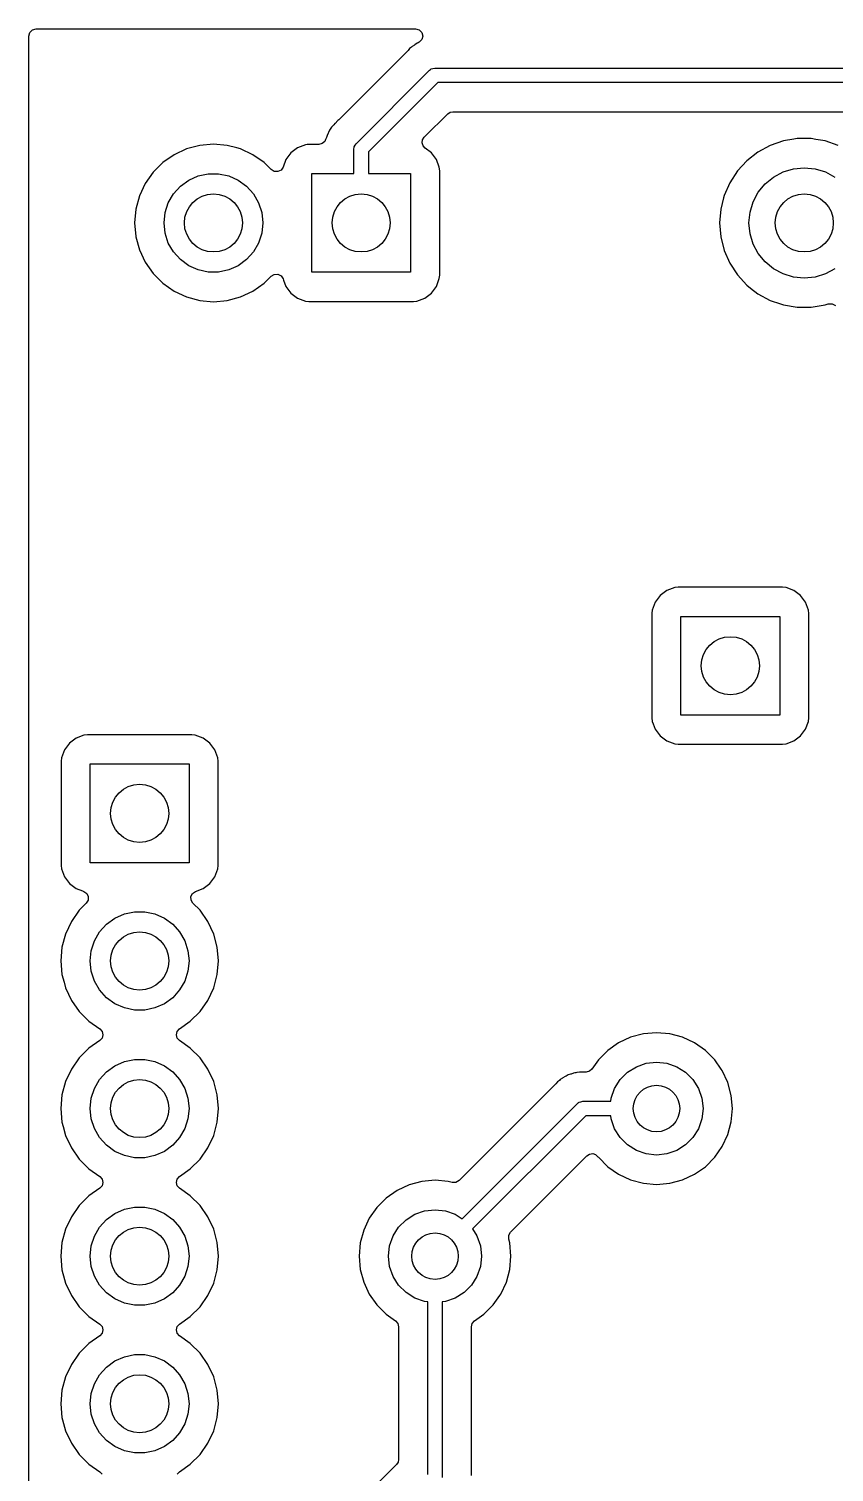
# Model space of a CAD drawing. Extents: x 26.2 to 76.2, y -84.5 to -34.5.
# Drawn here: x 26.2 to 40.05, y -59.29 to -34.46 of the extents above; entities that cross this region are included whole.
import ezdxf

# ---------------------------------------------------------------- set-up
doc = ezdxf.new("R2010")
doc.units = 0
doc.layers.add('BLACK', color=7, linetype='CONTINUOUS')

msp = doc.modelspace()

# ---------------------------------------------------------------- linework, layer by layer
at = {"layer": 'BLACK', "linetype": 'CONTINUOUS'}
for p, q in [((26.2005, -34.5795), (26.2171, -34.5175)), ((26.2171, -34.5175), (26.2625, -34.4721)), ((26.2625, -34.4721), (26.3245, -34.4555)), ((26.3245, -34.4555), (32.8498, -34.4555)), ((32.8498, -34.4555), (32.9116, -34.472)), ((32.9116, -34.472), (32.957, -34.5171)), ((32.957, -34.5171), (32.9738, -34.5788)), ((26.2005, -46.3129), (26.2005, -34.5795)), ((32.7936, -34.7568), (32.7794, -34.771)), ((32.8312, -34.7346), (32.7936, -34.7568)), ((32.8409, -34.7282), (32.8312, -34.7346)), ((32.8763, -34.7025), (32.8409, -34.7282)), ((32.8949, -34.6951), (32.8763, -34.7025)), ((32.9123, -34.6866), (32.8949, -34.6951)), ((32.9129, -34.6863), (32.9123, -34.6866)), ((32.9577, -34.6407), (32.9129, -34.6863)), ((32.9738, -34.5788), (32.9577, -34.6407)), ((32.7127, -34.8377), (31.5312, -36.0192)), ((32.7206, -34.8291), (32.7127, -34.8377)), ((32.7484, -34.7954), (32.7206, -34.8291)), ((32.7646, -34.7836), (32.7484, -34.7954)), ((32.7794, -34.771), (32.7646, -34.7836)), ((31.8266, -36.4316), (33.0916, -35.1666)), ((33.0916, -35.1666), (33.1095, -35.1532)), ((33.1095, -35.1532), (33.1124, -35.1498)), ((33.1124, -35.1498), (33.115, -35.1491)), ((33.115, -35.1491), (33.1201, -35.1453)), ((33.1201, -35.1453), (33.1503, -35.1387)), ((33.1503, -35.1387), (33.18, -35.13)), ((33.18, -35.13), (42.075, -35.13)), ((33.2318, -35.38), (32.04, -36.5718)), ((42.0232, -35.38), (33.2318, -35.38)), ((33.0123, -36.3073), (33.4028, -35.9168)), ((33.4028, -35.9168), (33.443, -35.8899)), ((33.443, -35.8899), (33.4905, -35.8805)), ((33.4905, -35.8805), (41.7645, -35.8805)), ((31.3498, -36.2496), (31.3288, -36.2879)), ((31.355, -36.2392), (31.3498, -36.2496)), ((31.3723, -36.1991), (31.355, -36.2392)), ((31.3846, -36.1832), (31.3723, -36.1991)), ((31.3953, -36.167), (31.3846, -36.1832)), ((31.4049, -36.1494), (31.3953, -36.167)), ((31.4348, -36.1176), (31.4049, -36.1494)), ((31.4424, -36.1087), (31.4348, -36.1176)), ((31.4449, -36.1055), (31.4424, -36.1087)), ((31.4644, -36.086), (31.4449, -36.1055)), ((31.4671, -36.0832), (31.4644, -36.086)), ((31.5151, -36.0321), (31.4671, -36.0832)), ((31.5312, -36.0192), (31.5151, -36.0321)), ((29.1396, -36.4599), (28.9113, -36.5211)), ((29.375, -36.4393), (29.1396, -36.4599)), ((29.6104, -36.4599), (29.375, -36.4393)), ((29.7775, -36.5047), (29.6104, -36.4599)), ((29.8387, -36.5211), (29.7775, -36.5047)), ((30.8227, -36.5012), (30.7075, -36.5875)), ((30.9575, -36.4509), (30.8227, -36.5012)), ((30.9873, -36.4477), (30.9575, -36.4509)), ((31.0171, -36.4445), (30.9873, -36.4477)), ((31.1878, -36.4445), (31.0171, -36.4445)), ((31.244, -36.431), (31.1878, -36.4445)), ((31.2881, -36.3934), (31.244, -36.431)), ((31.3027, -36.3582), (31.2881, -36.3934)), ((31.3033, -36.3585), (31.3027, -36.3582)), ((31.3175, -36.3257), (31.3033, -36.3585)), ((31.3238, -36.3073), (31.3175, -36.3257)), ((31.3288, -36.2879), (31.3238, -36.3073)), ((31.79, -36.52), (31.7932, -36.4979)), ((31.7929, -36.4934), (31.7942, -36.491)), ((31.7932, -36.4979), (31.7929, -36.4934)), ((31.7942, -36.491), (31.7951, -36.4848)), ((31.7951, -36.4848), (31.8118, -36.4588)), ((31.8118, -36.4588), (31.8266, -36.4316)), ((32.9645, -36.4157), (32.972, -36.3635)), ((32.9793, -36.4662), (32.9645, -36.4157)), ((32.972, -36.3635), (33.0005, -36.3191)), ((33.0138, -36.5061), (32.9793, -36.4662)), ((33.0005, -36.3191), (33.0123, -36.3073)), ((33.1225, -36.5875), (33.0138, -36.5061)), ((38.9503, -36.4621), (38.7389, -36.5765)), ((39.1777, -36.3841), (38.9503, -36.4621)), ((39.3555, -36.3544), (39.1777, -36.3841)), ((39.4148, -36.3445), (39.3555, -36.3544)), ((39.6552, -36.3445), (39.4148, -36.3445)), ((39.7342, -36.3577), (39.6552, -36.3445)), ((39.8923, -36.3841), (39.7342, -36.3577)), ((40.1197, -36.4621), (39.8923, -36.3841)), ((28.5036, -36.7565), (28.3365, -36.9236)), ((28.6972, -36.621), (28.5036, -36.7565)), ((28.9113, -36.5211), (28.6972, -36.621)), ((30.0528, -36.621), (29.8387, -36.5211)), ((30.2464, -36.7565), (30.0528, -36.621)), ((30.3683, -36.8784), (30.2464, -36.7565)), ((30.2464, -36.7565), (30.2464, -36.7565)), ((30.6212, -36.7027), (30.5722, -36.8341)), ((30.7075, -36.5875), (30.6212, -36.7027)), ((31.79, -36.945), (31.79, -36.52)), ((32.04, -36.5718), (32.04, -36.945)), ((33.2088, -36.7027), (33.1225, -36.5875)), ((33.2591, -36.8375), (33.2088, -36.7027)), ((38.5492, -36.7242), (38.3864, -36.901)), ((38.7389, -36.5765), (38.5492, -36.7242)), ((38.5492, -36.7242), (38.5492, -36.7242)), ((38.5492, -36.7242), (38.5492, -36.7242)), ((28.3365, -36.9236), (28.201, -37.1172)), ((28.95, -37.0589), (29.1123, -36.9866)), ((29.1123, -36.9866), (29.2862, -36.9497)), ((29.2862, -36.9497), (29.4638, -36.9497)), ((29.4638, -36.9497), (29.6377, -36.9866)), ((29.6377, -36.9866), (29.8, -37.0589)), ((30.4211, -36.9097), (30.3683, -36.8784)), ((30.4824, -36.9119), (30.4211, -36.9097)), ((30.5372, -36.8845), (30.4824, -36.9119)), ((30.5722, -36.8341), (30.5372, -36.8845)), ((31.065, -38.645), (31.065, -36.945)), ((31.065, -36.945), (31.79, -36.945)), ((32.04, -36.945), (32.765, -36.945)), ((32.765, -36.945), (32.765, -38.645)), ((33.2655, -36.8971), (33.2591, -36.8375)), ((33.2655, -38.6929), (33.2655, -36.8971)), ((38.3864, -36.901), (38.255, -37.1023)), ((38.8632, -37.1232), (39.0072, -37.0051)), ((39.0072, -37.0051), (39.1715, -36.9173)), ((39.1715, -36.9173), (39.3497, -36.8633)), ((39.3497, -36.8633), (39.535, -36.845)), ((39.535, -36.845), (39.7203, -36.8633)), ((39.7203, -36.8633), (39.8985, -36.9173)), ((39.8985, -36.9173), (40.0628, -37.0051)), ((28.201, -37.1172), (28.1011, -37.3313)), ((28.6873, -37.2954), (28.8062, -37.1633)), ((28.8062, -37.1633), (28.95, -37.0589)), ((29.8, -37.0589), (29.9438, -37.1633)), ((29.9438, -37.1633), (30.0627, -37.2954)), ((38.255, -37.1023), (38.1584, -37.3224)), ((38.7451, -37.2672), (38.8632, -37.1232)), ((28.1011, -37.3313), (28.0399, -37.5596)), ((28.5436, -37.6183), (28.5985, -37.4493)), ((28.5985, -37.4493), (28.6873, -37.2954)), ((30.0627, -37.2954), (30.1515, -37.4493)), ((30.1515, -37.4493), (30.2064, -37.6183)), ((38.1474, -37.3657), (38.0994, -37.5554)), ((38.1584, -37.3224), (38.1474, -37.3657)), ((38.6033, -37.6097), (38.6573, -37.4315)), ((38.6573, -37.4315), (38.7451, -37.2672)), ((28.0399, -37.5596), (28.0193, -37.795)), ((28.525, -37.795), (28.5436, -37.6183)), ((30.2064, -37.6183), (30.225, -37.795)), ((38.0994, -37.5554), (38.0795, -37.795)), ((38.585, -37.795), (38.6033, -37.6097)), ((28.0193, -37.795), (28.0399, -38.0304)), ((28.5436, -37.9717), (28.525, -37.795)), ((28.5985, -38.1407), (28.5436, -37.9717)), ((30.2064, -37.9717), (30.1515, -38.1407)), ((30.225, -37.795), (30.2064, -37.9717)), ((38.0795, -37.795), (38.0994, -38.0346)), ((38.6033, -37.9803), (38.585, -37.795)), ((38.6573, -38.1585), (38.6033, -37.9803)), ((28.0399, -38.0304), (28.041, -38.0346)), ((28.041, -38.0346), (28.1011, -38.2587)), ((28.6873, -38.2946), (28.5985, -38.1407)), ((30.1515, -38.1407), (30.0627, -38.2946)), ((38.0994, -38.0346), (38.0994, -38.0346)), ((38.0994, -38.0346), (38.0994, -38.0346)), ((38.0994, -38.0346), (38.1584, -38.2676)), ((38.7451, -38.3228), (38.6573, -38.1585)), ((28.1011, -38.2587), (28.201, -38.4728)), ((28.201, -38.4728), (28.3365, -38.6664)), ((28.8062, -38.4267), (28.6873, -38.2946)), ((28.95, -38.5311), (28.8062, -38.4267)), ((29.9438, -38.4267), (29.8, -38.5311)), ((30.0627, -38.2946), (29.9438, -38.4267)), ((38.1584, -38.2676), (38.255, -38.4877)), ((38.255, -38.4877), (38.3864, -38.689)), ((38.8632, -38.4668), (38.7451, -38.3228)), ((39.0072, -38.5849), (38.8632, -38.4668)), ((28.3365, -38.6664), (28.5036, -38.8335)), ((29.1123, -38.6034), (28.95, -38.5311)), ((29.2862, -38.6403), (29.1123, -38.6034)), ((29.4638, -38.6403), (29.2862, -38.6403)), ((29.6377, -38.6034), (29.4638, -38.6403)), ((29.8, -38.5311), (29.6377, -38.6034)), ((30.2464, -38.8335), (30.3683, -38.7116)), ((30.3683, -38.7116), (30.4211, -38.6803)), ((30.4211, -38.6803), (30.4824, -38.6781)), ((30.4824, -38.6781), (30.5372, -38.7055)), ((30.5372, -38.7055), (30.5722, -38.7559)), ((32.765, -38.645), (31.065, -38.645)), ((33.2591, -38.7525), (33.2655, -38.6929)), ((38.3864, -38.689), (38.5492, -38.8658)), ((39.1715, -38.6727), (39.0072, -38.5849)), ((39.3497, -38.7267), (39.1715, -38.6727)), ((39.535, -38.745), (39.3497, -38.7267)), ((39.7203, -38.7267), (39.535, -38.745)), ((39.8985, -38.6727), (39.7203, -38.7267)), ((40.0628, -38.5849), (39.8985, -38.6727)), ((28.5036, -38.8335), (28.6972, -38.969)), ((28.6972, -38.969), (28.9113, -39.0689)), ((29.8387, -39.0689), (30.0528, -38.969)), ((30.0528, -38.969), (30.2464, -38.8335)), ((30.5722, -38.7559), (30.5818, -38.7816)), ((30.5818, -38.7816), (30.6212, -38.8873)), ((30.6212, -38.8873), (30.7075, -39.0025)), ((33.1225, -39.0025), (33.2088, -38.8873)), ((33.2088, -38.8873), (33.2591, -38.7525)), ((38.5492, -38.8658), (38.6125, -38.915)), ((38.6125, -38.915), (38.7389, -39.0135)), ((28.9113, -39.0689), (29.1396, -39.1301)), ((29.1396, -39.1301), (29.375, -39.1507)), ((29.375, -39.1507), (29.6104, -39.1301)), ((29.6104, -39.1301), (29.8387, -39.0689)), ((30.7075, -39.0025), (30.8227, -39.0888)), ((30.8227, -39.0888), (30.9575, -39.1391)), ((30.9575, -39.1391), (31.0171, -39.1455)), ((31.0171, -39.1455), (32.8129, -39.1455)), ((32.8129, -39.1455), (32.8725, -39.1391)), ((32.8725, -39.1391), (33.0073, -39.0888)), ((33.0073, -39.0888), (33.1225, -39.0025)), ((38.7389, -39.0135), (38.7389, -39.0135)), ((38.7389, -39.0135), (38.7389, -39.0135)), ((38.7389, -39.0135), (38.9503, -39.1279)), ((38.9503, -39.1279), (38.9503, -39.1279)), ((38.9503, -39.1279), (39.1251, -39.1879)), ((39.1251, -39.1879), (39.1777, -39.2059)), ((39.1777, -39.2059), (39.4148, -39.2455)), ((39.6552, -39.2455), (39.8923, -39.2059)), ((39.8923, -39.2059), (39.9449, -39.1879)), ((39.9449, -39.1879), (40.0131, -39.1843)), ((40.0131, -39.1843), (40.0729, -39.2175)), ((39.4148, -39.2455), (39.6552, -39.2455)), ((39.6552, -39.2455), (39.6552, -39.2455)), ((37.0575, -44.2075), (36.9712, -44.3227)), ((37.1727, -44.1212), (37.0575, -44.2075)), ((37.3075, -44.0709), (37.1727, -44.1212)), ((37.3671, -44.0645), (37.3075, -44.0709)), ((39.1629, -44.0645), (37.3671, -44.0645)), ((39.2225, -44.0709), (39.1629, -44.0645)), ((39.1629, -44.0645), (39.1629, -44.0645)), ((39.3573, -44.1212), (39.2225, -44.0709)), ((39.4725, -44.2075), (39.3573, -44.1212)), ((39.5588, -44.3227), (39.4725, -44.2075)), ((36.9712, -44.3227), (36.9209, -44.4575)), ((39.6091, -44.4575), (39.5588, -44.3227)), ((36.9155, -44.5075), (36.9145, -44.5171)), ((36.9145, -44.5171), (36.9145, -46.3129)), ((36.9209, -44.4575), (36.9155, -44.5075)), ((36.9209, -44.4575), (36.9209, -44.4575)), ((37.415, -46.265), (37.415, -44.565)), ((37.415, -44.565), (39.115, -44.565)), ((39.115, -44.565), (39.115, -46.265)), ((39.6155, -44.5171), (39.6091, -44.4575)), ((39.6155, -46.3129), (39.6155, -44.5171)), ((26.2005, -84.3305), (26.2005, -46.3129)), ((36.9145, -46.3129), (36.9209, -46.3725)), ((36.9209, -46.3725), (36.9368, -46.415)), ((36.9368, -46.415), (36.9712, -46.5073)), ((39.115, -46.265), (37.415, -46.265)), ((39.5588, -46.5073), (39.6091, -46.3725)), ((39.6091, -46.3725), (39.6155, -46.3129)), ((27.0127, -46.6612), (26.8975, -46.7475)), ((27.1475, -46.6109), (27.0127, -46.6612)), ((27.2071, -46.6045), (27.1475, -46.6109)), ((29.0029, -46.6045), (27.2071, -46.6045)), ((29.0625, -46.6109), (29.0029, -46.6045)), ((29.0029, -46.6045), (29.0029, -46.6045)), ((29.1973, -46.6612), (29.0625, -46.6109)), ((29.3125, -46.7475), (29.1973, -46.6612)), ((36.9712, -46.5073), (37.0575, -46.6225)), ((37.0575, -46.6225), (37.1727, -46.7088)), ((39.3573, -46.7088), (39.4725, -46.6225)), ((39.4725, -46.6225), (39.5588, -46.5073)), ((26.8112, -46.8627), (26.7609, -46.9975)), ((26.8975, -46.7475), (26.8112, -46.8627)), ((29.3988, -46.8627), (29.3125, -46.7475)), ((29.4491, -46.9975), (29.3988, -46.8627)), ((37.1727, -46.7088), (37.3075, -46.7591)), ((37.3075, -46.7591), (37.3671, -46.7655)), ((37.3671, -46.7655), (39.1629, -46.7655)), ((39.1629, -46.7655), (39.2225, -46.7591)), ((39.2225, -46.7591), (39.3573, -46.7088)), ((26.7609, -46.9975), (26.7545, -47.0571)), ((26.7545, -47.0571), (26.7545, -48.8529)), ((27.255, -48.805), (27.255, -47.105)), ((27.255, -47.105), (28.955, -47.105)), ((28.955, -47.105), (28.955, -48.805)), ((29.4555, -47.0571), (29.4491, -46.9975)), ((29.4555, -48.8529), (29.4555, -47.0571)), ((26.7545, -48.8529), (26.7609, -48.9125)), ((26.7609, -48.9125), (26.8112, -49.0473)), ((28.955, -48.805), (27.255, -48.805)), ((29.3988, -49.0473), (29.4491, -48.9125)), ((29.4491, -48.9125), (29.4555, -48.8529)), ((26.8112, -49.0473), (26.8975, -49.1625)), ((26.8975, -49.1625), (27.0127, -49.2488)), ((29.1973, -49.2488), (29.3125, -49.1625)), ((29.3125, -49.1625), (29.3988, -49.0473)), ((27.0127, -49.2488), (27.1249, -49.2907)), ((27.1249, -49.2907), (27.1441, -49.2978)), ((27.1441, -49.2978), (27.1945, -49.3328)), ((27.1945, -49.3328), (27.2219, -49.3876)), ((27.2219, -49.3876), (27.2197, -49.4489)), ((28.9881, -49.3876), (29.0155, -49.3328)), ((28.9903, -49.4489), (28.9881, -49.3876)), ((29.0155, -49.3328), (29.0659, -49.2978)), ((29.0659, -49.2978), (29.1973, -49.2488)), ((27.0665, -49.6236), (26.931, -49.8172)), ((27.1884, -49.5017), (27.0665, -49.6236)), ((27.2197, -49.4489), (27.1884, -49.5017)), ((27.8423, -49.6866), (28.0162, -49.6497)), ((28.0162, -49.6497), (28.1938, -49.6497)), ((28.1938, -49.6497), (28.3677, -49.6866)), ((29.0216, -49.5017), (28.9903, -49.4489)), ((29.1435, -49.6236), (29.0216, -49.5017)), ((29.279, -49.8172), (29.1435, -49.6236)), ((26.931, -49.8172), (26.8311, -50.0313)), ((27.4173, -49.9954), (27.5362, -49.8633)), ((27.5362, -49.8633), (27.68, -49.7589)), ((27.68, -49.7589), (27.8423, -49.6866)), ((28.3677, -49.6866), (28.53, -49.7589)), ((28.53, -49.7589), (28.6738, -49.8633)), ((28.6738, -49.8633), (28.7927, -49.9954)), ((29.3789, -50.0313), (29.279, -49.8172)), ((26.8311, -50.0313), (26.7699, -50.2596)), ((27.2736, -50.3183), (27.3285, -50.1493)), ((27.3285, -50.1493), (27.4173, -49.9954)), ((28.7927, -49.9954), (28.8815, -50.1493)), ((28.8815, -50.1493), (28.9364, -50.3183)), ((29.4401, -50.2596), (29.3789, -50.0313)), ((26.7699, -50.2596), (26.7493, -50.495)), ((27.255, -50.495), (27.2736, -50.3183)), ((28.9364, -50.3183), (28.955, -50.495)), ((29.4607, -50.495), (29.4401, -50.2596)), ((26.7493, -50.495), (26.7699, -50.7304)), ((27.2736, -50.6717), (27.255, -50.495)), ((28.955, -50.495), (28.9364, -50.6717)), ((29.4401, -50.7304), (29.4607, -50.495)), ((26.7699, -50.7304), (26.8051, -50.8615)), ((26.8051, -50.8615), (26.8311, -50.9587)), ((27.3285, -50.8407), (27.2736, -50.6717)), ((27.4173, -50.9946), (27.3285, -50.8407)), ((28.8815, -50.8407), (28.7927, -50.9946)), ((28.9364, -50.6717), (28.8815, -50.8407)), ((29.3789, -50.9587), (29.4401, -50.7304)), ((26.8311, -50.9587), (26.931, -51.1728)), ((27.5362, -51.1267), (27.4173, -50.9946)), ((27.68, -51.2311), (27.5362, -51.1267)), ((28.6738, -51.1267), (28.53, -51.2311)), ((28.7927, -50.9946), (28.6738, -51.1267)), ((29.279, -51.1728), (29.3789, -50.9587)), ((26.931, -51.1728), (27.0665, -51.3664)), ((27.0665, -51.3664), (27.2336, -51.5335)), ((27.8423, -51.3034), (27.68, -51.2311)), ((28.0162, -51.3403), (27.8423, -51.3034)), ((28.1938, -51.3403), (28.0162, -51.3403)), ((28.3677, -51.3034), (28.1938, -51.3403)), ((28.53, -51.2311), (28.3677, -51.3034)), ((28.9764, -51.5335), (29.1435, -51.3664)), ((29.1435, -51.3664), (29.279, -51.1728)), ((27.2336, -51.5335), (27.4192, -51.6634)), ((28.7908, -51.6634), (28.9764, -51.5335)), ((27.4192, -51.8666), (27.2336, -51.9965)), ((27.4192, -51.6634), (27.458, -51.7077)), ((27.458, -51.8223), (27.4192, -51.8666)), ((27.458, -51.7077), (27.472, -51.765)), ((27.472, -51.765), (27.458, -51.8223)), ((28.738, -51.765), (28.752, -51.7077)), ((28.752, -51.8223), (28.738, -51.765)), ((28.752, -51.7077), (28.7908, -51.6634)), ((28.7908, -51.8666), (28.752, -51.8223)), ((28.9764, -51.9965), (28.7908, -51.8666)), ((36.3423, -51.9044), (36.1559, -52.035)), ((36.5485, -51.8083), (36.3423, -51.9044)), ((36.7683, -51.7494), (36.5485, -51.8083)), ((36.995, -51.7295), (36.7683, -51.7494)), ((37.2217, -51.7494), (36.995, -51.7295)), ((37.4415, -51.8083), (37.2217, -51.7494)), ((37.6477, -51.9044), (37.4415, -51.8083)), ((37.8341, -52.035), (37.6477, -51.9044)), ((27.2336, -51.9965), (27.0665, -52.1636)), ((29.1435, -52.1636), (28.9764, -51.9965)), ((36.1559, -52.035), (35.995, -52.1959)), ((37.995, -52.1959), (37.8341, -52.035)), ((26.931, -52.3572), (26.8311, -52.5713)), ((27.0665, -52.1636), (26.931, -52.3572)), ((27.4173, -52.5354), (27.5362, -52.4033)), ((27.5362, -52.4033), (27.68, -52.2989)), ((27.68, -52.2989), (27.8423, -52.2266)), ((27.8423, -52.2266), (28.0162, -52.1897)), ((28.0162, -52.1897), (28.1938, -52.1897)), ((28.1938, -52.1897), (28.3677, -52.2266)), ((28.3677, -52.2266), (28.53, -52.2989)), ((28.53, -52.2989), (28.6738, -52.4033)), ((28.6738, -52.4033), (28.7927, -52.5354)), ((29.279, -52.3572), (29.1435, -52.1636)), ((29.3789, -52.5713), (29.279, -52.3572)), ((35.8413, -52.3924), (35.7862, -52.4073)), ((35.8839, -52.3545), (35.8413, -52.3924)), ((35.995, -52.1959), (35.8839, -52.3545)), ((36.4962, -52.4095), (36.6479, -52.3142)), ((36.6479, -52.3142), (36.817, -52.2551)), ((36.817, -52.2551), (36.995, -52.235)), ((36.995, -52.235), (37.173, -52.2551)), ((37.173, -52.2551), (37.3421, -52.3142)), ((37.3421, -52.3142), (37.4938, -52.4095)), ((38.108, -52.3572), (37.995, -52.1959)), ((38.1256, -52.3823), (38.108, -52.3572)), ((38.2217, -52.5885), (38.1256, -52.3823)), ((26.8311, -52.5713), (26.7699, -52.7996)), ((27.3285, -52.6893), (27.4173, -52.5354)), ((28.7927, -52.5354), (28.8815, -52.6893)), ((29.4401, -52.7996), (29.3789, -52.5713)), ((35.2577, -52.6177), (33.5998, -54.2756)), ((35.2656, -52.6091), (35.2577, -52.6177)), ((35.2934, -52.5754), (35.2656, -52.6091)), ((35.3096, -52.5636), (35.2934, -52.5754)), ((35.3244, -52.551), (35.3096, -52.5636)), ((35.3386, -52.5368), (35.3244, -52.551)), ((35.3762, -52.5146), (35.3386, -52.5368)), ((35.3859, -52.5082), (35.3762, -52.5146)), ((35.4213, -52.4825), (35.3859, -52.5082)), ((35.4399, -52.4751), (35.4213, -52.4825)), ((35.4574, -52.4666), (35.4399, -52.4751)), ((35.4746, -52.4564), (35.4574, -52.4666)), ((35.5165, -52.4442), (35.4746, -52.4564)), ((35.5276, -52.4404), (35.5165, -52.4442)), ((35.5682, -52.4243), (35.5276, -52.4404)), ((35.5881, -52.4218), (35.5682, -52.4243)), ((35.6071, -52.4179), (35.5881, -52.4218)), ((35.6264, -52.4123), (35.6071, -52.4179)), ((35.67, -52.4109), (35.6264, -52.4123)), ((35.6817, -52.41), (35.67, -52.4109)), ((35.6856, -52.4095), (35.6817, -52.41)), ((35.7132, -52.4095), (35.6856, -52.4095)), ((35.7171, -52.4094), (35.7132, -52.4095)), ((35.7194, -52.4094), (35.7171, -52.4094)), ((35.7862, -52.4073), (35.7194, -52.4094)), ((36.2742, -52.6879), (36.3695, -52.5362)), ((36.3695, -52.5362), (36.4962, -52.4095)), ((37.4938, -52.4095), (37.6205, -52.5362)), ((37.6205, -52.5362), (37.7158, -52.6879)), ((38.2806, -52.8083), (38.2217, -52.5885)), ((26.7699, -52.7996), (26.7493, -53.035)), ((27.255, -53.035), (27.2736, -52.8583)), ((27.2736, -52.8583), (27.3285, -52.6893)), ((28.8815, -52.6893), (28.9364, -52.8583)), ((28.9364, -52.8583), (28.955, -53.035)), ((29.4607, -53.035), (29.4401, -52.7996)), ((36.2091, -52.91), (36.2151, -52.857)), ((36.2151, -52.857), (36.2742, -52.6879)), ((37.7158, -52.6879), (37.7749, -52.857)), ((37.7749, -52.857), (37.795, -53.035)), ((38.3005, -53.035), (38.2806, -52.8083)), ((26.7493, -53.035), (26.7699, -53.2704)), ((27.2736, -53.2117), (27.255, -53.035)), ((28.955, -53.035), (28.9364, -53.2117)), ((29.4401, -53.2704), (29.4607, -53.035)), ((33.653, -54.9302), (35.6366, -52.9466)), ((35.6366, -52.9466), (35.6545, -52.9332)), ((35.6545, -52.9332), (35.6574, -52.9298)), ((35.6574, -52.9298), (35.66, -52.9291)), ((35.66, -52.9291), (35.6651, -52.9253)), ((35.6651, -52.9253), (35.6953, -52.9187)), ((35.6953, -52.9187), (35.725, -52.91)), ((35.725, -52.91), (36.2091, -52.91)), ((37.795, -53.035), (37.7749, -53.213)), ((38.2806, -53.2617), (38.3005, -53.035)), ((26.7699, -53.2704), (26.789, -53.3417)), ((26.789, -53.3417), (26.8311, -53.4987)), ((27.3285, -53.3807), (27.2736, -53.2117)), ((27.4173, -53.5346), (27.3285, -53.3807)), ((28.8815, -53.3807), (28.7927, -53.5346)), ((28.9364, -53.2117), (28.8815, -53.3807)), ((29.3789, -53.4987), (29.4401, -53.2704)), ((35.7768, -53.16), (33.8298, -55.107)), ((36.2091, -53.16), (35.7768, -53.16)), ((36.2151, -53.213), (36.2091, -53.16)), ((36.2742, -53.3821), (36.2151, -53.213)), ((36.3695, -53.5338), (36.2742, -53.3821)), ((37.7158, -53.3821), (37.6205, -53.5338)), ((37.7749, -53.213), (37.7158, -53.3821)), ((38.2217, -53.4815), (38.2806, -53.2617)), ((26.8311, -53.4987), (26.931, -53.7128)), ((27.5362, -53.6667), (27.4173, -53.5346)), ((28.7927, -53.5346), (28.6738, -53.6667)), ((29.279, -53.7128), (29.3789, -53.4987)), ((36.4962, -53.6605), (36.3695, -53.5338)), ((37.6205, -53.5338), (37.4938, -53.6605)), ((38.1256, -53.6877), (38.2217, -53.4815)), ((26.931, -53.7128), (27.0665, -53.9064)), ((27.68, -53.7711), (27.5362, -53.6667)), ((27.8423, -53.8434), (27.68, -53.7711)), ((28.0162, -53.8803), (27.8423, -53.8434)), ((28.1938, -53.8803), (28.0162, -53.8803)), ((28.3677, -53.8434), (28.1938, -53.8803)), ((28.53, -53.7711), (28.3677, -53.8434)), ((28.6738, -53.6667), (28.53, -53.7711)), ((29.1435, -53.9064), (29.279, -53.7128)), ((34.4844, -55.1602), (35.798, -53.8466)), ((35.798, -53.8466), (35.8433, -53.8177)), ((35.8433, -53.8177), (35.8965, -53.8107)), ((35.8965, -53.8107), (35.9477, -53.8269)), ((35.9477, -53.8269), (35.9873, -53.8631)), ((35.9873, -53.8631), (35.995, -53.8741)), ((35.995, -53.8741), (36.1559, -54.035)), ((36.6479, -53.7558), (36.4962, -53.6605)), ((36.817, -53.8149), (36.6479, -53.7558)), ((36.995, -53.835), (36.817, -53.8149)), ((37.173, -53.8149), (36.995, -53.835)), ((37.3421, -53.7558), (37.173, -53.8149)), ((37.4938, -53.6605), (37.3421, -53.7558)), ((37.8341, -54.035), (37.995, -53.8741)), ((37.995, -53.8741), (38.1256, -53.6877)), ((27.0665, -53.9064), (27.2336, -54.0735)), ((27.2336, -54.0735), (27.4192, -54.2034)), ((28.7908, -54.2034), (28.9764, -54.0735)), ((28.9764, -54.0735), (29.1435, -53.9064)), ((36.1559, -54.035), (36.3423, -54.1656)), ((37.6477, -54.1656), (37.8341, -54.035)), ((27.4192, -54.2034), (27.458, -54.2477)), ((27.458, -54.3623), (27.4192, -54.4066)), ((27.458, -54.2477), (27.472, -54.305)), ((27.472, -54.305), (27.458, -54.3623)), ((28.738, -54.305), (28.752, -54.2477)), ((28.752, -54.3623), (28.738, -54.305)), ((28.752, -54.2477), (28.7908, -54.2034)), ((28.7908, -54.4066), (28.752, -54.3623)), ((32.7385, -54.3483), (32.5323, -54.4444)), ((32.9583, -54.2894), (32.7385, -54.3483)), ((33.185, -54.2695), (32.9583, -54.2894)), ((33.4117, -54.2894), (33.185, -54.2695)), ((33.48, -54.3077), (33.4117, -54.2894)), ((33.5442, -54.3077), (33.48, -54.3077)), ((33.5998, -54.2756), (33.5442, -54.3077)), ((36.3423, -54.1656), (36.3423, -54.1656)), ((36.3423, -54.1656), (36.3423, -54.1656)), ((36.3423, -54.1656), (36.5485, -54.2617)), ((36.5485, -54.2617), (36.7683, -54.3206)), ((36.7683, -54.3206), (36.995, -54.3405)), ((36.995, -54.3405), (37.2217, -54.3206)), ((37.2217, -54.3206), (37.4415, -54.2617)), ((37.4415, -54.2617), (37.6477, -54.1656)), ((27.2336, -54.5365), (27.0665, -54.7036)), ((27.4192, -54.4066), (27.2336, -54.5365)), ((28.9764, -54.5365), (28.7908, -54.4066)), ((29.1435, -54.7036), (28.9764, -54.5365)), ((32.3459, -54.575), (32.185, -54.7359)), ((32.5323, -54.4444), (32.3459, -54.575)), ((27.0665, -54.7036), (26.931, -54.8972)), ((27.5362, -54.9433), (27.68, -54.8389)), ((27.68, -54.8389), (27.8423, -54.7666)), ((27.8423, -54.7666), (28.0162, -54.7297)), ((28.0162, -54.7297), (28.1938, -54.7297)), ((28.1938, -54.7297), (28.3677, -54.7666)), ((28.3677, -54.7666), (28.53, -54.8389)), ((28.53, -54.8389), (28.6738, -54.9433)), ((29.279, -54.8972), (29.1435, -54.7036)), ((32.185, -54.7359), (32.0544, -54.9223)), ((32.6862, -54.9495), (32.8379, -54.8542)), ((32.8379, -54.8542), (33.007, -54.7951)), ((33.007, -54.7951), (33.185, -54.775)), ((33.185, -54.775), (33.363, -54.7951)), ((33.363, -54.7951), (33.5321, -54.8542)), ((33.5321, -54.8542), (33.653, -54.9302)), ((26.8311, -55.1113), (26.7699, -55.3396)), ((26.931, -54.8972), (26.8311, -55.1113)), ((27.3285, -55.2293), (27.4173, -55.0754)), ((27.4173, -55.0754), (27.5362, -54.9433)), ((28.6738, -54.9433), (28.7927, -55.0754)), ((28.7927, -55.0754), (28.8815, -55.2293)), ((29.3789, -55.1113), (29.279, -54.8972)), ((29.4401, -55.3396), (29.3789, -55.1113)), ((31.9583, -55.1285), (31.8994, -55.3483)), ((32.0544, -54.9223), (31.9583, -55.1285)), ((32.4642, -55.2279), (32.5595, -55.0762)), ((32.5595, -55.0762), (32.6862, -54.9495)), ((33.8298, -55.107), (33.9058, -55.2279)), ((26.7699, -55.3396), (26.7493, -55.575)), ((27.2736, -55.3983), (27.3285, -55.2293)), ((28.8815, -55.2293), (28.9364, -55.3983)), ((29.4607, -55.575), (29.4401, -55.3396)), ((31.8994, -55.3483), (31.8795, -55.575)), ((32.4051, -55.397), (32.4642, -55.2279)), ((33.9058, -55.2279), (33.9649, -55.397)), ((34.4523, -55.2158), (34.4844, -55.1602)), ((34.4523, -55.28), (34.4523, -55.2158)), ((34.4706, -55.3483), (34.4523, -55.28)), ((34.4905, -55.575), (34.4706, -55.3483)), ((26.7493, -55.575), (26.7699, -55.8104)), ((27.255, -55.575), (27.2736, -55.3983)), ((27.2736, -55.7517), (27.255, -55.575)), ((28.9364, -55.3983), (28.955, -55.575)), ((28.955, -55.575), (28.9364, -55.7517)), ((29.4401, -55.8104), (29.4607, -55.575)), ((31.8795, -55.575), (31.8994, -55.8017)), ((32.385, -55.575), (32.4051, -55.397)), ((32.4051, -55.753), (32.385, -55.575)), ((33.9649, -55.397), (33.985, -55.575)), ((33.985, -55.575), (33.9649, -55.753)), ((34.4706, -55.8017), (34.4905, -55.575)), ((26.7699, -55.8104), (26.8147, -55.9775)), ((27.3285, -55.9207), (27.2736, -55.7517)), ((28.9364, -55.7517), (28.8815, -55.9207)), ((29.3789, -56.0387), (29.4401, -55.8104)), ((31.8994, -55.8017), (31.9583, -56.0215)), ((32.4642, -55.9221), (32.4051, -55.753)), ((33.9649, -55.753), (33.9058, -55.9221)), ((34.4117, -56.0215), (34.4706, -55.8017)), ((26.8147, -55.9775), (26.8311, -56.0387)), ((26.8311, -56.0387), (26.931, -56.2528)), ((27.4173, -56.0746), (27.3285, -55.9207)), ((27.5362, -56.2067), (27.4173, -56.0746)), ((28.7927, -56.0746), (28.6738, -56.2067)), ((28.8815, -55.9207), (28.7927, -56.0746)), ((29.279, -56.2528), (29.3789, -56.0387)), ((31.9583, -56.0215), (32.0544, -56.2277)), ((32.5595, -56.0738), (32.4642, -55.9221)), ((32.6862, -56.2005), (32.5595, -56.0738)), ((33.8105, -56.0738), (33.6838, -56.2005)), ((33.9058, -55.9221), (33.8105, -56.0738)), ((34.3156, -56.2277), (34.4117, -56.0215)), ((26.931, -56.2528), (27.0665, -56.4464)), ((27.68, -56.3111), (27.5362, -56.2067)), ((27.8423, -56.3834), (27.68, -56.3111)), ((28.53, -56.3111), (28.3677, -56.3834)), ((28.6738, -56.2067), (28.53, -56.3111)), ((29.1435, -56.4464), (29.279, -56.2528)), ((32.0544, -56.2277), (32.185, -56.4141)), ((32.8379, -56.2958), (32.6862, -56.2005)), ((33.007, -56.3549), (32.8379, -56.2958)), ((33.06, -56.3609), (33.007, -56.3549)), ((33.06, -59.3332), (33.06, -56.3609)), ((33.363, -56.3549), (33.31, -56.3609)), ((33.31, -56.3609), (33.31, -59.385)), ((33.5321, -56.2958), (33.363, -56.3549)), ((33.6838, -56.2005), (33.5321, -56.2958)), ((34.185, -56.4141), (34.298, -56.2528)), ((34.298, -56.2528), (34.3156, -56.2277)), ((27.0665, -56.4464), (27.2336, -56.6135)), ((27.2336, -56.6135), (27.4192, -56.7434)), ((28.0162, -56.4203), (27.8423, -56.3834)), ((28.1938, -56.4203), (28.0162, -56.4203)), ((28.3677, -56.3834), (28.1938, -56.4203)), ((28.7908, -56.7434), (28.9764, -56.6135)), ((28.9764, -56.6135), (29.1435, -56.4464)), ((32.185, -56.4141), (32.3459, -56.575)), ((32.3459, -56.575), (32.5066, -56.6876)), ((33.8634, -56.6876), (34.0241, -56.575)), ((34.0241, -56.575), (34.185, -56.4141)), ((27.4192, -56.7434), (27.458, -56.7877)), ((27.458, -56.7877), (27.472, -56.845)), ((27.472, -56.845), (27.458, -56.9023)), ((28.738, -56.845), (28.752, -56.7877)), ((28.752, -56.9023), (28.738, -56.845)), ((28.752, -56.7877), (28.7908, -56.7434)), ((32.5066, -56.6876), (32.5455, -56.7319)), ((32.5455, -56.7319), (32.5595, -56.7892)), ((32.5595, -56.7892), (32.5595, -59.0745)), ((33.8105, -56.7892), (33.8245, -56.7319)), ((33.8105, -59.3497), (33.8105, -56.7892)), ((33.8245, -56.7319), (33.8634, -56.6876)), ((27.2336, -57.0765), (27.0665, -57.2436)), ((27.4192, -56.9466), (27.2336, -57.0765)), ((27.458, -56.9023), (27.4192, -56.9466)), ((28.7908, -56.9466), (28.752, -56.9023)), ((28.9764, -57.0765), (28.7908, -56.9466)), ((29.1435, -57.2436), (28.9764, -57.0765)), ((27.0665, -57.2436), (26.931, -57.4372)), ((27.68, -57.3789), (27.8423, -57.3066)), ((27.8423, -57.3066), (28.0162, -57.2697)), ((28.0162, -57.2697), (28.1938, -57.2697)), ((28.1938, -57.2697), (28.3677, -57.3066)), ((28.3677, -57.3066), (28.53, -57.3789)), ((29.279, -57.4372), (29.1435, -57.2436)), ((26.931, -57.4372), (26.8311, -57.6513)), ((27.3285, -57.7693), (27.4173, -57.6154)), ((27.4173, -57.6154), (27.5362, -57.4833)), ((27.5362, -57.4833), (27.68, -57.3789)), ((28.53, -57.3789), (28.6738, -57.4833)), ((28.6738, -57.4833), (28.7927, -57.6154)), ((28.7927, -57.6154), (28.8815, -57.7693)), ((29.3789, -57.6513), (29.279, -57.4372)), ((26.8311, -57.6513), (26.7699, -57.8796)), ((27.2736, -57.9383), (27.3285, -57.7693)), ((28.8815, -57.7693), (28.9364, -57.9383)), ((29.4401, -57.8796), (29.3789, -57.6513)), ((26.7699, -57.8796), (26.7493, -58.115)), ((26.7493, -58.115), (26.7699, -58.3504)), ((27.255, -58.115), (27.2736, -57.9383)), ((27.2736, -58.2917), (27.255, -58.115)), ((28.9364, -57.9383), (28.955, -58.115)), ((28.955, -58.115), (28.9364, -58.2917)), ((29.4607, -58.115), (29.4401, -57.8796)), ((29.4401, -58.3504), (29.4607, -58.115)), ((26.7699, -58.3504), (26.7807, -58.3905)), ((27.3285, -58.4607), (27.2736, -58.2917)), ((28.9364, -58.2917), (28.8815, -58.4607)), ((29.3789, -58.5787), (29.4401, -58.3504)), ((26.7807, -58.3905), (26.8311, -58.5787)), ((26.8311, -58.5787), (26.931, -58.7928)), ((27.4173, -58.6146), (27.3285, -58.4607)), ((28.8815, -58.4607), (28.7927, -58.6146)), ((29.279, -58.7928), (29.3789, -58.5787)), ((26.931, -58.7928), (27.0665, -58.9864)), ((27.5362, -58.7467), (27.4173, -58.6146)), ((27.68, -58.8511), (27.5362, -58.7467)), ((27.8423, -58.9234), (27.68, -58.8511)), ((28.53, -58.8511), (28.3677, -58.9234)), ((28.6738, -58.7467), (28.53, -58.8511)), ((28.7927, -58.6146), (28.6738, -58.7467)), ((29.1435, -58.9864), (29.279, -58.7928)), ((27.0665, -58.9864), (27.2336, -59.1535)), ((28.0162, -58.9603), (27.8423, -58.9234)), ((28.1938, -58.9603), (28.0162, -58.9603)), ((28.3677, -58.9234), (28.1938, -58.9603)), ((28.9764, -59.1535), (29.1435, -58.9864)), ((32.5595, -59.0745), (32.5501, -59.122)), ((27.2336, -59.1535), (27.4192, -59.2834)), ((27.4192, -59.2834), (27.458, -59.3277)), ((28.752, -59.3277), (28.7908, -59.2834)), ((28.7908, -59.2834), (28.9764, -59.1535)), ((32.5232, -59.1622), (30.2612, -61.4242)), ((32.5501, -59.122), (32.5232, -59.1622))]:
    msp.add_line(p, q, dxfattribs=at)
at = {"layer": 'BLACK'}
for centre, radius in [((29.375, -37.795), 0.5), ((31.915, -37.795), 0.5), ((39.535, -37.795), 0.5), ((38.265, -45.415), 0.5), ((28.105, -47.955), 0.5), ((28.105, -50.495), 0.5), ((28.105, -53.035), 0.5), ((36.995, -53.035), 0.4), ((28.105, -55.575), 0.5), ((33.185, -55.575), 0.4), ((28.105, -58.115), 0.5)]:
    msp.add_circle(centre, radius, dxfattribs=at)

doc.saveas('drawing.dxf')
